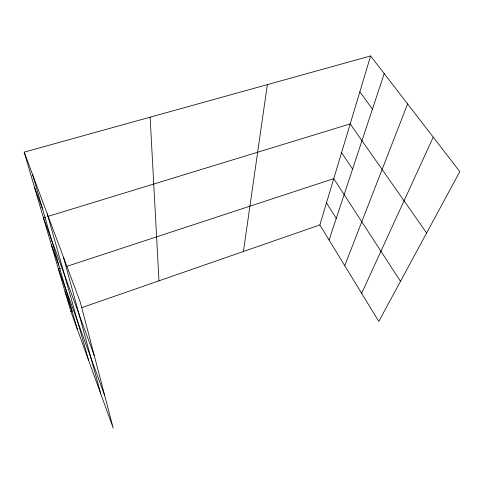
<?xml version="1.0" encoding="UTF-8"?>
<svg xmlns="http://www.w3.org/2000/svg" width="484" height="484" viewBox="0 0 484 484"><rect width="100%" height="100%" fill="white"/><g stroke="black" fill="none" stroke-linecap="round" stroke-linejoin="round"><path stroke-width="0.73" d="M243.422 251.486L267.337 84.621M370.617 55.95L459.8 171.62L378.803 321.424L319.857 224.939L370.617 55.95L24.2 152.133L70.852 311.436L113.195 428.05L80.404 302.554L24.2 152.133M329.084 240.046L384.211 73.58M344.747 265.68L407.589 103.897M361.633 293.322L433.234 137.166M70.852 311.436L72.279 310.94M81.536 307.721L319.857 224.939M60.603 268.402L58.461 269.11L104.744 395.712M66.326 266.521L333.76 178.644L400.486 281.325M45.599 217.134L43.433 217.794L94.247 355.546M47.771 216.469L350.204 123.898L426.61 233.004M359.83 91.857L372.45 109.088M341.565 152.672L352.594 169.055M326.476 202.899L336.241 218.423M34.443 187.108L42.513 208.852M51.377 244.934L58.794 265.135M64.989 291.398L71.826 310.171M32.628 174.688L77.428 329.543M47.232 213.783L88.632 360.405M63.434 257.137L100.781 393.855M150.125 117.17L158.976 280.823"/></g></svg>
